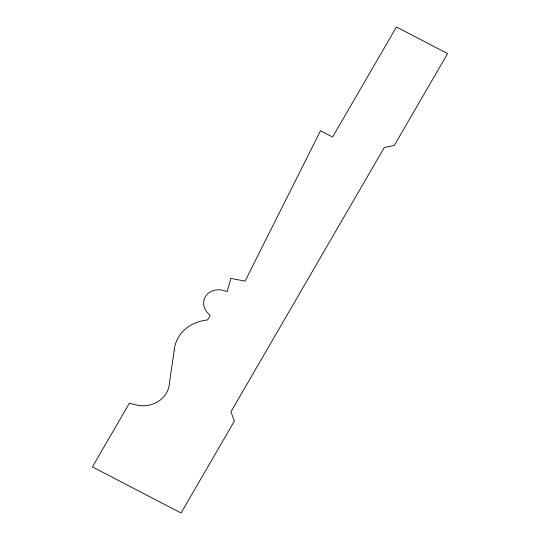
<?xml version="1.0" encoding="UTF-8"?>
<svg xmlns="http://www.w3.org/2000/svg" width="540" height="540" viewBox="0 0 540 540"><rect width="100%" height="100%" fill="white"/><g stroke="black" fill="none" stroke-linecap="round" stroke-linejoin="round"><path stroke-width="0.81" d="M174.204 350.345L169.432 382.995A30.503 26.143 20 0 1 138.989 405.614L129.344 403.252L92.408 466.911L181.055 513L234.36 421.119L230.972 411.77L384.318 147.474L394.281 145.476L447.593 53.602L396.434 27L332.593 137.039L320.497 130.754L245.066 281.117L230.904 278.397L227.131 291.681L224.282 290.662A16.855 14.452 20 0 0 205.247 296.879A16.855 14.452 20 0 0 210.229 315.38L207.576 319.964A42.748 36.646 20 0 0 174.204 350.345"/></g></svg>
